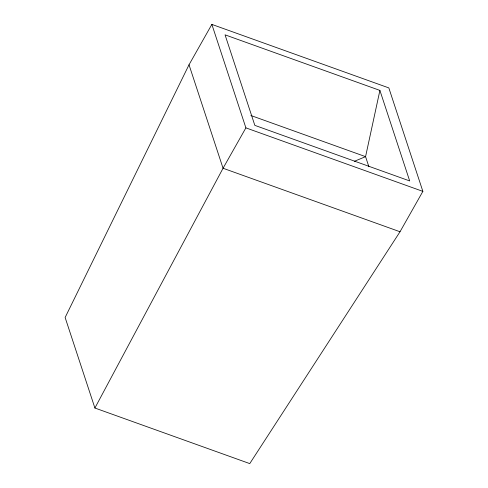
<?xml version="1.0" encoding="UTF-8"?>
<svg xmlns="http://www.w3.org/2000/svg" width="488" height="488" viewBox="0 0 488 488"><rect width="100%" height="100%" fill="white"/><g stroke="black" fill="none" stroke-linecap="round" stroke-linejoin="round"><path stroke-width="0.73" d="M379.902 90.408L409.682 180.938L254.834 125.367L225.053 34.837L379.902 90.408L365.567 156.654L368.873 166.713M189.021 64.782L65.13 317.499L94.91 408.029L249.758 463.6L400.02 231.757L422.87 191.375L388.832 87.907L211.865 24.4L189.021 64.782L223.053 168.25L94.91 408.029M211.865 24.4L245.897 127.868L223.053 168.25L400.02 231.757M354.471 161.26L365.567 156.654L250.862 115.491M245.897 127.868L422.87 191.375"/></g></svg>
